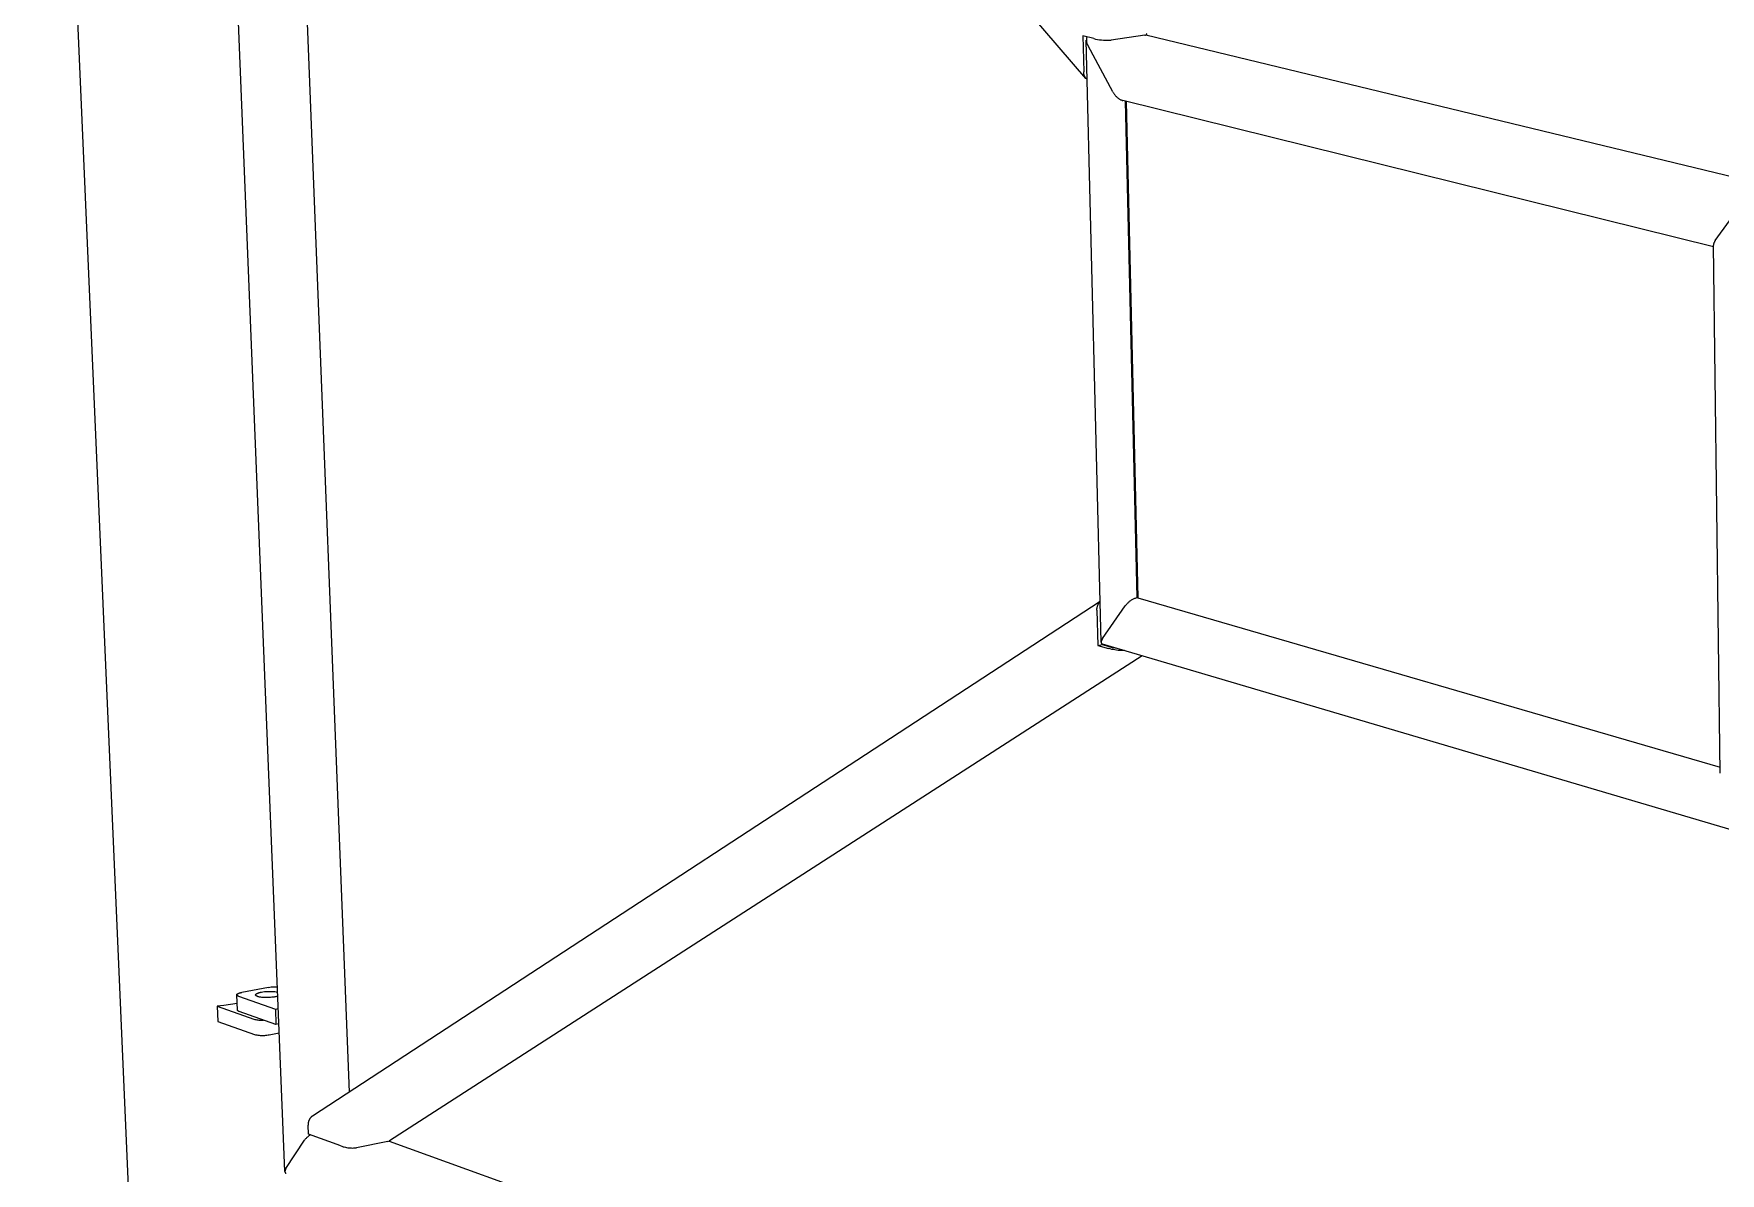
# Model space of a CAD drawing. Header units: millimetres. Extents: x -1519 to 3497, y -297 to 3208.
# Drawn here: x -801.8 to -344.5, y 445.1 to 754 of the extents above; entities that cross this region are included whole.
import ezdxf

# ---------------------------------------------------------------- set-up
doc = ezdxf.new("R2010")
doc.units = ezdxf.units.MM
doc.header["$MEASUREMENT"] = 0
doc.layers.add('Utwórz2D linie widoczne', color=7, linetype='Continuous', true_color=0x000000)

msp = doc.modelspace()

# ---------------------------------------------------------------- linework, layer by layer
at = {"layer": 'Utwórz2D linie widoczne'}
for p, q in [((-775.46, 426.12), (-801.8, 1034.19)), ((-733.7, 445.54), (-757.32, 1030.92)), ((-516.5, 741.9), (-748.88, 1011.41)), ((-737.03, 997.67), (-716.3, 467.08)), ((-517.35, 753.4), (-517.11, 743.7)), ((-514.4, 752.68), (-517.35, 753.4)), ((-512.37, 589.09), (-516.39, 752.24)), ((-516.36, 752.49), (-516.37, 752.4)), ((-516.37, 752.4), (-516.37, 752.31)), ((-516.37, 752.31), (-516.37, 752.21)), ((-516.37, 752.21), (-516.37, 752.12)), ((-516.37, 752.12), (-516.36, 752.03)), ((-516.35, 752.58), (-516.36, 752.49)), ((-516.36, 752.03), (-516.35, 751.94)), ((-516.34, 752.68), (-516.35, 752.58)), ((-516.35, 751.94), (-516.34, 751.84)), ((-516.32, 752.77), (-516.34, 752.68)), ((-516.34, 751.84), (-516.33, 751.75)), ((-516.33, 751.75), (-516.31, 751.66)), ((-516.3, 752.86), (-516.32, 752.77)), ((-516.31, 751.66), (-516.29, 751.57)), ((-516.28, 752.95), (-516.3, 752.86)), ((-516.29, 751.57), (-516.26, 751.48)), ((-516.25, 753.04), (-516.28, 752.95)), ((-516.26, 751.48), (-516.24, 751.39)), ((-516.22, 753.13), (-516.25, 753.04)), ((-516.24, 751.39), (-516.21, 751.31)), ((-516.21, 751.31), (-516.17, 751.22)), ((-516.17, 751.22), (-516.14, 751.13)), ((-516.14, 751.13), (-516.1, 751.05)), ((-516.1, 751.05), (-516.06, 750.97)), ((-516.06, 750.97), (-516.01, 750.88)), ((-516.01, 750.88), (-515.96, 750.8)), ((-515.96, 750.8), (-515.91, 750.73)), ((-509.19, 738.23), (-515.91, 750.73)), ((-514.4, 752.68), (-513.88, 752.57)), ((-513.88, 752.57), (-513.35, 752.47)), ((-513.35, 752.47), (-512.82, 752.38)), ((-512.82, 752.38), (-512.29, 752.32)), ((-512.29, 752.32), (-511.75, 752.27)), ((-511.75, 752.27), (-511.22, 752.25)), ((-511.22, 752.25), (-510.68, 752.24)), ((-510.68, 752.24), (-510.15, 752.25)), ((-510.15, 752.25), (-509.61, 752.28)), ((-500.57, 753.62), (-509.61, 752.28)), ((-500.57, 753.62), (-500.49, 753.63)), ((-500.49, 753.63), (-500.41, 753.64)), ((-500.41, 753.64), (-500.38, 753.65)), ((-500.38, 753.65), (-500.34, 753.66)), ((-500.34, 753.66), (-500.31, 753.67)), ((-500.31, 753.67), (-500.28, 753.68)), ((-500.3, 753.67), (-337.69, 714.44)), ((-500.28, 753.68), (-500.24, 753.69)), ((-500.24, 753.69), (-500.21, 753.7)), ((-500.21, 753.7), (-500.19, 753.71)), ((-500.19, 753.71), (-500.16, 753.72)), ((-500.16, 753.72), (-500.15, 753.72)), ((-500.15, 753.72), (-500.13, 753.73)), ((-500.13, 753.73), (-500.12, 753.73)), ((-500.12, 753.73), (-500.11, 753.74)), ((-500.11, 753.74), (-500.1, 753.75)), ((-500.1, 753.75), (-500.09, 753.75)), ((-500.09, 753.75), (-500.08, 753.76)), ((-500.08, 753.76), (-500.07, 753.76)), ((-500.07, 753.76), (-500.06, 753.77)), ((-500.06, 753.77), (-500.05, 753.78)), ((-500.05, 753.78), (-500.05, 753.78)), ((-500.05, 753.78), (-500.04, 753.78)), ((-500.04, 753.78), (-500.04, 753.79)), ((-500.04, 753.79), (-500.04, 753.79)), ((-500.04, 753.79), (-500.03, 753.79)), ((-500.03, 754), (-500.03, 754.01)), ((-500.02, 753.99), (-500.03, 754)), ((-500.03, 753.79), (-500.03, 753.8)), ((-500.03, 753.8), (-500.02, 753.8)), ((-500.01, 753.98), (-500.02, 753.99)), ((-500.02, 753.99), (-500.02, 753.99)), ((-500.02, 753.99), (-500.02, 753.99)), ((-500.02, 753.8), (-500.02, 753.81)), ((-500.02, 753.81), (-500.02, 753.81)), ((-500.02, 753.81), (-500.01, 753.81)), ((-500.02, 753.8), (-500.02, 753.8)), ((-500.01, 753.97), (-500.01, 753.98)), ((-500.01, 753.98), (-500.01, 753.98)), ((-500, 753.97), (-500.01, 753.97)), ((-500.01, 753.81), (-500.01, 753.82)), ((-500.01, 753.82), (-500.01, 753.82)), ((-500.01, 753.82), (-500, 753.82)), ((-500, 753.96), (-500, 753.97)), ((-500, 753.95), (-500, 753.96)), ((-500, 753.96), (-500, 753.96)), ((-500, 753.96), (-500, 753.96)), ((-499.99, 753.95), (-500, 753.95)), ((-500, 753.83), (-500, 753.84)), ((-500, 753.84), (-499.99, 753.84)), ((-500, 753.82), (-500, 753.83)), ((-500, 753.83), (-500, 753.83)), ((-500, 753.83), (-500, 753.83)), ((-499.99, 753.94), (-499.99, 753.95)), ((-499.99, 753.93), (-499.99, 753.94)), ((-499.99, 753.94), (-499.99, 753.94)), ((-499.99, 753.94), (-499.99, 753.94)), ((-499.99, 753.92), (-499.99, 753.93)), ((-499.99, 753.93), (-499.99, 753.93)), ((-499.98, 753.92), (-499.99, 753.92)), ((-499.99, 753.86), (-499.98, 753.87)), ((-499.99, 753.85), (-499.99, 753.86)), ((-499.99, 753.86), (-499.99, 753.86)), ((-499.99, 753.86), (-499.99, 753.86)), ((-499.99, 753.84), (-499.99, 753.85)), ((-499.99, 753.85), (-499.99, 753.85)), ((-499.99, 753.85), (-499.99, 753.85)), ((-499.98, 753.91), (-499.98, 753.92)), ((-499.98, 753.9), (-499.98, 753.91)), ((-499.98, 753.91), (-499.98, 753.91)), ((-499.98, 753.91), (-499.98, 753.91)), ((-499.98, 753.89), (-499.98, 753.9)), ((-499.98, 753.9), (-499.98, 753.9)), ((-499.98, 753.9), (-499.98, 753.9)), ((-499.98, 753.88), (-499.98, 753.89)), ((-499.98, 753.89), (-499.98, 753.89)), ((-499.98, 753.89), (-499.98, 753.89)), ((-499.98, 753.89), (-499.98, 753.89)), ((-499.98, 753.87), (-499.98, 753.88)), ((-499.98, 753.88), (-499.98, 753.88)), ((-499.98, 753.88), (-499.98, 753.88)), ((-499.98, 753.88), (-499.98, 753.88)), ((-499.98, 753.88), (-499.98, 753.88)), ((-499.98, 753.87), (-499.98, 753.87)), ((-499.98, 753.87), (-499.98, 753.87)), ((-517.11, 743.61), (-517.11, 743.7)), ((-517.11, 743.52), (-517.11, 743.61)), ((-517.11, 743.43), (-517.11, 743.52)), ((-517.1, 743.34), (-517.11, 743.43)), ((-517.09, 743.25), (-517.1, 743.34)), ((-517.07, 743.16), (-517.09, 743.25)), ((-517.06, 743.07), (-517.07, 743.16)), ((-517.04, 742.98), (-517.06, 743.07)), ((-517.01, 742.9), (-517.04, 742.98)), ((-516.99, 742.81), (-517.01, 742.9)), ((-516.96, 742.72), (-516.99, 742.81)), ((-516.92, 742.64), (-516.96, 742.72)), ((-516.89, 742.56), (-516.92, 742.64)), ((-516.85, 742.47), (-516.89, 742.56)), ((-516.81, 742.39), (-516.85, 742.47)), ((-516.77, 742.31), (-516.81, 742.39)), ((-516.72, 742.24), (-516.77, 742.31)), ((-516.67, 742.16), (-516.72, 742.24)), ((-516.62, 742.08), (-516.67, 742.16)), ((-516.57, 742.01), (-516.62, 742.08)), ((-516.51, 741.94), (-516.57, 742.01)), ((-516.45, 741.87), (-516.51, 741.94)), ((-516.39, 741.8), (-516.45, 741.87)), ((-516.33, 741.74), (-516.39, 741.8)), ((-516.26, 741.68), (-516.33, 741.74)), ((-516.19, 741.62), (-516.26, 741.68)), ((-516.12, 741.56), (-516.19, 741.62)), ((-509.19, 738.23), (-509.12, 738.09)), ((-509.12, 738.09), (-509.04, 737.95)), ((-509.04, 737.95), (-508.96, 737.82)), ((-508.96, 737.82), (-508.87, 737.68)), ((-508.87, 737.68), (-508.78, 737.55)), ((-508.78, 737.55), (-508.68, 737.43)), ((-508.68, 737.43), (-508.58, 737.31)), ((-508.58, 737.31), (-508.47, 737.19)), ((-508.47, 737.19), (-508.36, 737.07)), ((-508.36, 737.07), (-508.25, 736.96)), ((-508.25, 736.96), (-508.13, 736.85)), ((-508.13, 736.85), (-508.01, 736.74)), ((-508.01, 736.74), (-507.89, 736.64)), ((-507.89, 736.64), (-507.76, 736.55)), ((-507.76, 736.55), (-507.63, 736.46)), ((-507.63, 736.46), (-507.5, 736.37)), ((-507.5, 736.37), (-507.36, 736.29)), ((-507.36, 736.29), (-507.23, 736.21)), ((-507.23, 736.21), (-507.08, 736.13)), ((-507.08, 736.13), (-506.94, 736.06)), ((-506.94, 736.06), (-506.8, 736)), ((-506.8, 736), (-506.65, 735.94)), ((-506.65, 735.94), (-506.5, 735.89)), ((-346.35, 696.26), (-506.5, 735.89)), ((-502.59, 601.12), (-505.81, 735.72)), ((-505.6, 735.66), (-502.38, 601.04)), ((-345.85, 697.91), (-338.81, 707.62)), ((-346.34, 696.82), (-346.35, 696.75)), ((-346.35, 696.75), (-346.35, 696.67)), ((-344.5, 553.53), (-346.35, 696.67)), ((-346.32, 696.89), (-346.34, 696.82)), ((-346.31, 696.97), (-346.32, 696.89)), ((-346.29, 697.04), (-346.31, 696.97)), ((-346.27, 697.11), (-346.29, 697.04)), ((-346.25, 697.19), (-346.27, 697.11)), ((-346.23, 697.26), (-346.25, 697.19)), ((-346.2, 697.33), (-346.23, 697.26)), ((-346.17, 697.4), (-346.2, 697.33)), ((-346.14, 697.47), (-346.17, 697.4)), ((-346.1, 697.53), (-346.14, 697.47)), ((-346.07, 697.6), (-346.1, 697.53)), ((-346.03, 697.66), (-346.07, 697.6)), ((-345.98, 697.73), (-346.03, 697.66)), ((-345.94, 697.79), (-345.98, 697.73)), ((-345.9, 697.85), (-345.94, 697.79)), ((-345.85, 697.91), (-345.9, 697.85)), ((-726.25, 460.59), (-512.65, 600.14)), ((-513.29, 599.01), (-513.25, 599.12)), ((-513.25, 599.12), (-513.2, 599.22)), ((-513.2, 599.22), (-513.15, 599.33)), ((-513.15, 599.33), (-513.1, 599.43)), ((-513.1, 599.43), (-513.05, 599.53)), ((-513.05, 599.53), (-512.99, 599.62)), ((-512.99, 599.62), (-512.92, 599.72)), ((-512.92, 599.72), (-512.86, 599.81)), ((-512.86, 599.81), (-512.79, 599.9)), ((-512.79, 599.9), (-512.72, 599.99)), ((-512.72, 599.99), (-512.64, 600.08)), ((-505.59, 599.2), (-505.71, 599.04)), ((-505.45, 599.35), (-505.59, 599.2)), ((-505.32, 599.5), (-505.45, 599.35)), ((-505.18, 599.64), (-505.32, 599.5)), ((-505.03, 599.78), (-505.18, 599.64)), ((-504.88, 599.91), (-505.03, 599.78)), ((-504.73, 600.04), (-504.88, 599.91)), ((-504.57, 600.16), (-504.73, 600.04)), ((-504.4, 600.28), (-504.57, 600.16)), ((-504.24, 600.39), (-504.4, 600.28)), ((-504.07, 600.49), (-504.24, 600.39)), ((-503.89, 600.59), (-504.07, 600.49)), ((-503.71, 600.69), (-503.89, 600.59)), ((-503.53, 600.77), (-503.71, 600.69)), ((-503.35, 600.86), (-503.53, 600.77)), ((-503.16, 600.93), (-503.35, 600.86)), ((-502.98, 601), (-503.16, 600.93)), ((-502.79, 601.06), (-502.98, 601)), ((-502.59, 601.12), (-502.79, 601.06)), ((-502.59, 601.12), (-502.39, 601.16)), ((-502.38, 601.06), (-502.59, 601.12)), ((-502.38, 601.04), (-344.52, 555.2)), ((-513.51, 598.02), (-513.5, 598.13)), ((-513.51, 597.9), (-513.51, 598.02)), ((-513.51, 597.79), (-513.51, 597.9)), ((-513.51, 597.68), (-513.51, 597.79)), ((-513.51, 597.68), (-513.28, 588.18)), ((-513.5, 598.13), (-513.49, 598.24)), ((-513.49, 598.24), (-513.47, 598.36)), ((-513.47, 598.36), (-513.45, 598.47)), ((-513.45, 598.47), (-513.42, 598.58)), ((-513.42, 598.58), (-513.4, 598.69)), ((-513.4, 598.69), (-513.37, 598.8)), ((-513.37, 598.8), (-513.33, 598.91)), ((-513.33, 598.91), (-513.29, 599.01)), ((-511.97, 590.07), (-505.83, 598.88)), ((-505.71, 599.04), (-505.83, 598.88)), ((-512.05, 589.94), (-512.09, 589.88)), ((-512.01, 590), (-512.05, 589.94)), ((-511.97, 590.07), (-512.01, 590)), ((-501.24, 585.36), (-705.34, 453.81)), ((-513.28, 588.18), (-512, 588.41)), ((-513.28, 588.18), (-510.35, 587.32)), ((-512.36, 589.2), (-512.37, 589.17)), ((-512.37, 589.17), (-512.37, 589.15)), ((-512.37, 589.15), (-512.37, 589.12)), ((-512.37, 589.12), (-512.37, 589.09)), ((-512.37, 589.09), (-512.37, 589.07)), ((-512.37, 589.07), (-512.37, 589.04)), ((-512.37, 589.04), (-512.37, 589.01)), ((-512.37, 589.01), (-512.37, 589)), ((-512.37, 589), (-512.37, 588.99)), ((-512.37, 588.99), (-512.37, 588.98)), ((-512.37, 588.98), (-512.37, 588.96)), ((-512.37, 588.96), (-512.36, 588.95)), ((-512.35, 589.26), (-512.36, 589.23)), ((-512.36, 589.23), (-512.36, 589.2)), ((-512.36, 588.95), (-512.36, 588.94)), ((-512.36, 588.94), (-512.36, 588.93)), ((-512.36, 588.93), (-512.36, 588.92)), ((-512.36, 588.92), (-512.35, 588.91)), ((-512.34, 589.32), (-512.35, 589.29)), ((-512.35, 589.29), (-512.35, 589.26)), ((-512.35, 588.91), (-512.35, 588.89)), ((-512.35, 588.89), (-512.35, 588.88)), ((-512.35, 588.88), (-512.35, 588.87)), ((-512.35, 588.87), (-512.34, 588.86)), ((-512.33, 589.35), (-512.34, 589.32)), ((-512.34, 588.86), (-512.34, 588.85)), ((-512.34, 588.85), (-512.33, 588.84)), ((-512.32, 589.38), (-512.33, 589.35)), ((-512.33, 588.84), (-512.33, 588.83)), ((-512.33, 588.83), (-512.33, 588.82)), ((-512.33, 588.82), (-512.32, 588.81)), ((-512.31, 589.41), (-512.32, 589.38)), ((-512.32, 588.81), (-512.32, 588.8)), ((-512.32, 588.8), (-512.31, 588.79)), ((-512.3, 589.44), (-512.31, 589.41)), ((-512.31, 588.79), (-512.31, 588.78)), ((-512.31, 588.78), (-512.3, 588.77)), ((-512.29, 589.47), (-512.3, 589.44)), ((-512.3, 588.77), (-512.29, 588.76)), ((-512.28, 589.5), (-512.29, 589.47)), ((-512.29, 588.76), (-512.29, 588.75)), ((-512.29, 588.75), (-512.28, 588.74)), ((-512.25, 589.56), (-512.28, 589.5)), ((-512.28, 588.74), (-512.28, 588.73)), ((-512.28, 588.73), (-512.27, 588.72)), ((-512.27, 588.72), (-512.26, 588.71)), ((-512.26, 588.71), (-512.26, 588.71)), ((-512.26, 588.71), (-512.25, 588.7)), ((-512.23, 589.62), (-512.25, 589.56)), ((-512.25, 588.7), (-512.24, 588.69)), ((-512.24, 588.69), (-512.23, 588.68)), ((-512.2, 589.69), (-512.23, 589.62)), ((-512.23, 588.68), (-512.23, 588.67)), ((-512.23, 588.67), (-512.22, 588.67)), ((-512.22, 588.67), (-512.21, 588.66)), ((-512.21, 588.66), (-512.2, 588.65)), ((-512.16, 589.75), (-512.2, 589.69)), ((-512.2, 588.65), (-512.19, 588.64)), ((-512.19, 588.64), (-512.19, 588.64)), ((-512.19, 588.64), (-512.18, 588.63)), ((-512.18, 588.63), (-512.17, 588.62)), ((-512.17, 588.62), (-512.16, 588.62)), ((-512.13, 589.81), (-512.16, 589.75)), ((-512.16, 588.62), (-512.15, 588.61)), ((-512.15, 588.61), (-512.14, 588.61)), ((-512.14, 588.61), (-512.13, 588.6)), ((-512.09, 589.88), (-512.13, 589.81)), ((-512.13, 588.6), (-512.12, 588.59)), ((-512.12, 588.59), (-512.11, 588.59)), ((-512.11, 588.59), (-512.1, 588.58)), ((-512.1, 588.58), (-512.09, 588.58)), ((-512.09, 588.58), (-512.08, 588.57)), ((-512.08, 588.57), (-512.07, 588.57)), ((-512.07, 588.57), (-512.06, 588.56)), ((-512.06, 588.56), (-512.04, 588.56)), ((-512.04, 588.56), (-512.03, 588.55)), ((-512.03, 588.55), (-512.02, 588.55)), ((-512.02, 588.55), (-512, 588.54)), ((-512, 588.54), (-512, 588.41)), ((-512, 588.54), (-511.98, 588.53)), ((-512, 588.41), (-509.08, 587.55)), ((-335.16, 536.31), (-511.98, 588.53)), ((-509.93, 587.21), (-510.35, 587.32)), ((-509.51, 587.1), (-509.93, 587.21)), ((-509.08, 587.02), (-509.51, 587.1)), ((-508.04, 587.37), (-509.08, 587.55)), ((-508.65, 586.94), (-509.08, 587.02)), ((-508.22, 586.88), (-508.65, 586.94)), ((-507.79, 586.83), (-508.22, 586.88)), ((-507.35, 586.8), (-507.79, 586.83)), ((-506.91, 586.78), (-507.35, 586.8)), ((-506.48, 586.77), (-506.91, 586.78)), ((-506.04, 586.78), (-506.48, 586.77)), ((-746.2, 493.87), (-746.11, 493.9)), ((-746.11, 493.9), (-746.02, 493.93)), ((-746.02, 493.93), (-745.93, 493.96)), ((-745.93, 493.96), (-745.83, 493.99)), ((-745.83, 493.99), (-745.73, 494.01)), ((-745.73, 494.01), (-745.63, 494.04)), ((-745.63, 494.04), (-745.41, 494.08)), ((-738.12, 495.46), (-745.41, 494.08)), ((-741.08, 493.88), (-740.98, 493.92)), ((-740.98, 493.92), (-740.88, 493.96)), ((-740.88, 493.96), (-740.77, 493.99)), ((-740.77, 493.99), (-740.66, 494.03)), ((-740.66, 494.03), (-740.54, 494.06)), ((-740.54, 494.06), (-740.42, 494.09)), ((-740.42, 494.09), (-740.3, 494.12)), ((-740.3, 494.12), (-740.04, 494.17)), ((-740.04, 494.17), (-739.65, 494.23)), ((-739.65, 494.23), (-739.25, 494.29)), ((-739.25, 494.29), (-738.85, 494.33)), ((-738.85, 494.33), (-738.45, 494.36)), ((-738.45, 494.36), (-738.05, 494.37)), ((-738.12, 495.46), (-737.78, 495.52)), ((-738.05, 494.37), (-737.65, 494.37)), ((-737.78, 495.52), (-737.44, 495.56)), ((-737.65, 494.37), (-737.25, 494.36)), ((-737.44, 495.56), (-737.1, 495.6)), ((-737.25, 494.36), (-736.85, 494.33)), ((-737.1, 495.6), (-736.75, 495.62)), ((-736.85, 494.33), (-736.45, 494.29)), ((-736.75, 495.62), (-736.41, 495.63)), ((-736.45, 494.29), (-736.06, 494.24)), ((-736.41, 495.63), (-736.06, 495.63)), ((-736.06, 495.63), (-735.72, 495.62)), ((-736.06, 494.24), (-735.66, 494.17)), ((-750.26, 490.54), (-752.07, 490.36)), ((-752.07, 490.36), (-751.9, 486.23)), ((-752.07, 490.36), (-742.1, 486.82)), ((-748.46, 490.77), (-750.26, 490.54)), ((-746.66, 491.05), (-748.46, 490.77)), ((-746.76, 493.45), (-746.76, 493.46)), ((-746.76, 493.46), (-746.75, 493.46)), ((-746.76, 493.44), (-746.76, 493.45)), ((-746.76, 493.45), (-746.76, 493.45)), ((-746.76, 493.43), (-746.76, 493.44)), ((-746.76, 493.44), (-746.76, 493.44)), ((-746.76, 493.44), (-746.76, 493.44)), ((-746.76, 493.42), (-746.76, 493.43)), ((-746.76, 493.43), (-746.76, 493.43)), ((-746.75, 493.41), (-746.76, 493.42)), ((-746.76, 493.42), (-746.76, 493.42)), ((-746.59, 489.29), (-746.76, 493.41)), ((-746.75, 493.49), (-746.75, 493.5)), ((-746.75, 493.5), (-746.74, 493.5)), ((-746.75, 493.48), (-746.75, 493.49)), ((-746.75, 493.49), (-746.75, 493.49)), ((-746.75, 493.47), (-746.75, 493.48)), ((-746.75, 493.48), (-746.75, 493.48)), ((-746.75, 493.48), (-746.75, 493.48)), ((-746.75, 493.46), (-746.75, 493.47)), ((-746.75, 493.47), (-746.75, 493.47)), ((-746.75, 493.4), (-746.75, 493.41)), ((-746.75, 493.41), (-746.75, 493.41)), ((-746.75, 493.39), (-746.75, 493.4)), ((-746.75, 493.4), (-746.75, 493.4)), ((-746.75, 493.38), (-746.75, 493.39)), ((-746.75, 493.39), (-746.75, 493.39)), ((-746.75, 493.39), (-746.75, 493.39)), ((-746.74, 493.37), (-746.75, 493.38)), ((-746.75, 493.38), (-746.75, 493.38)), ((-746.74, 493.52), (-746.73, 493.53)), ((-746.74, 493.51), (-746.74, 493.52)), ((-746.74, 493.52), (-746.74, 493.52)), ((-746.74, 493.5), (-746.74, 493.51)), ((-746.74, 493.51), (-746.74, 493.51)), ((-746.74, 493.36), (-746.74, 493.37)), ((-746.74, 493.37), (-746.74, 493.37)), ((-746.73, 493.35), (-746.74, 493.36)), ((-746.74, 493.36), (-746.74, 493.36)), ((-746.74, 493.36), (-746.74, 493.36)), ((-746.73, 493.53), (-746.73, 493.54)), ((-746.73, 493.54), (-746.73, 493.54)), ((-746.73, 493.54), (-746.72, 493.54)), ((-746.73, 493.53), (-746.73, 493.53)), ((-746.73, 493.34), (-746.73, 493.35)), ((-746.73, 493.35), (-746.73, 493.35)), ((-746.72, 493.33), (-746.73, 493.34)), ((-746.73, 493.34), (-746.73, 493.34)), ((-746.72, 493.55), (-746.71, 493.56)), ((-746.72, 493.54), (-746.72, 493.55)), ((-746.72, 493.55), (-746.72, 493.55)), ((-746.72, 493.32), (-746.72, 493.33)), ((-746.72, 493.33), (-746.72, 493.33)), ((-746.72, 493.33), (-746.72, 493.33)), ((-746.71, 493.32), (-746.72, 493.32)), ((-746.71, 493.57), (-746.7, 493.58)), ((-746.71, 493.56), (-746.71, 493.57)), ((-746.71, 493.31), (-746.71, 493.32)), ((-746.7, 493.3), (-746.71, 493.31)), ((-746.71, 493.31), (-746.71, 493.31)), ((-746.7, 493.58), (-746.69, 493.59)), ((-746.69, 493.29), (-746.7, 493.3)), ((-746.69, 493.59), (-746.69, 493.6)), ((-746.69, 493.6), (-746.68, 493.6)), ((-746.69, 493.28), (-746.69, 493.29)), ((-746.68, 493.28), (-746.69, 493.28)), ((-746.68, 493.6), (-746.67, 493.61)), ((-746.67, 493.27), (-746.68, 493.28)), ((-746.67, 493.61), (-746.66, 493.62)), ((-746.66, 493.26), (-746.67, 493.27)), ((-746.66, 493.62), (-746.65, 493.63)), ((-746.65, 493.25), (-746.66, 493.26)), ((-746.65, 493.63), (-746.64, 493.64)), ((-746.64, 493.24), (-746.65, 493.25)), ((-746.64, 493.64), (-746.63, 493.65)), ((-746.63, 493.24), (-746.64, 493.24)), ((-746.63, 493.65), (-746.62, 493.66)), ((-746.62, 493.23), (-746.63, 493.24)), ((-746.62, 493.66), (-746.6, 493.67)), ((-746.61, 493.22), (-746.62, 493.23)), ((-746.6, 493.21), (-746.61, 493.22)), ((-746.6, 493.67), (-746.59, 493.68)), ((-746.59, 493.21), (-746.6, 493.21)), ((-746.59, 493.68), (-746.58, 493.69)), ((-746.58, 493.2), (-746.59, 493.21)), ((-746.58, 493.69), (-746.55, 493.7)), ((-746.55, 493.18), (-746.58, 493.2)), ((-746.55, 493.7), (-746.52, 493.72)), ((-746.53, 493.17), (-746.55, 493.18)), ((-746.5, 493.15), (-746.53, 493.17)), ((-746.52, 493.72), (-746.5, 493.74)), ((-746.5, 493.74), (-746.46, 493.76)), ((-746.47, 493.14), (-746.5, 493.15)), ((-746.44, 493.13), (-746.47, 493.14)), ((-746.46, 493.76), (-746.43, 493.77)), ((-746.41, 493.11), (-746.44, 493.13)), ((-746.43, 493.77), (-746.4, 493.79)), ((-746.38, 493.1), (-746.41, 493.11)), ((-746.4, 493.79), (-746.36, 493.81)), ((-746.35, 493.09), (-746.38, 493.1)), ((-746.36, 493.81), (-746.32, 493.82)), ((-746.31, 493.08), (-746.35, 493.09)), ((-746.32, 493.82), (-746.28, 493.84)), ((-746.31, 493.08), (-736.29, 489.54)), ((-746.28, 493.84), (-746.2, 493.87)), ((-741.64, 493.42), (-741.63, 493.43)), ((-741.64, 493.41), (-741.64, 493.42)), ((-741.64, 493.42), (-741.64, 493.42)), ((-741.64, 493.4), (-741.64, 493.41)), ((-741.64, 493.41), (-741.64, 493.41)), ((-741.64, 493.39), (-741.64, 493.4)), ((-741.64, 493.4), (-741.64, 493.4)), ((-741.63, 493.38), (-741.64, 493.39)), ((-741.64, 493.39), (-741.64, 493.39)), ((-741.63, 493.47), (-741.62, 493.48)), ((-741.63, 493.46), (-741.63, 493.47)), ((-741.63, 493.47), (-741.63, 493.47)), ((-741.63, 493.45), (-741.63, 493.46)), ((-741.63, 493.46), (-741.63, 493.46)), ((-741.63, 493.44), (-741.63, 493.45)), ((-741.63, 493.43), (-741.63, 493.44)), ((-741.63, 493.44), (-741.63, 493.44)), ((-741.63, 493.43), (-741.63, 493.43)), ((-741.63, 493.37), (-741.63, 493.38)), ((-741.63, 493.38), (-741.63, 493.38)), ((-741.63, 493.36), (-741.63, 493.37)), ((-741.63, 493.35), (-741.63, 493.36)), ((-741.63, 493.36), (-741.63, 493.36)), ((-741.63, 493.34), (-741.63, 493.35)), ((-741.63, 493.35), (-741.63, 493.35)), ((-741.62, 493.33), (-741.63, 493.34)), ((-741.63, 493.34), (-741.63, 493.34)), ((-741.62, 493.49), (-741.61, 493.5)), ((-741.62, 493.48), (-741.62, 493.49)), ((-741.62, 493.49), (-741.62, 493.49)), ((-741.62, 493.48), (-741.62, 493.48)), ((-741.62, 493.32), (-741.62, 493.33)), ((-741.62, 493.33), (-741.62, 493.33)), ((-741.61, 493.31), (-741.62, 493.32)), ((-741.62, 493.32), (-741.62, 493.32)), ((-741.61, 493.51), (-741.61, 493.52)), ((-741.61, 493.52), (-741.6, 493.52)), ((-741.61, 493.5), (-741.61, 493.51)), ((-741.61, 493.5), (-741.61, 493.5)), ((-741.61, 493.3), (-741.61, 493.31)), ((-741.61, 493.31), (-741.61, 493.31)), ((-741.6, 493.29), (-741.61, 493.3)), ((-741.61, 493.3), (-741.61, 493.3)), ((-741.6, 493.53), (-741.59, 493.54)), ((-741.6, 493.52), (-741.6, 493.53)), ((-741.6, 493.53), (-741.6, 493.53)), ((-741.6, 493.28), (-741.6, 493.29)), ((-741.6, 493.29), (-741.6, 493.29)), ((-741.59, 493.28), (-741.6, 493.28)), ((-741.59, 493.55), (-741.58, 493.56)), ((-741.59, 493.54), (-741.59, 493.55)), ((-741.59, 493.54), (-741.59, 493.54)), ((-741.59, 493.27), (-741.59, 493.28)), ((-741.58, 493.26), (-741.59, 493.27)), ((-741.59, 493.27), (-741.59, 493.27)), ((-741.58, 493.56), (-741.57, 493.57)), ((-741.58, 493.25), (-741.58, 493.26)), ((-741.57, 493.24), (-741.58, 493.25)), ((-741.57, 493.57), (-741.56, 493.58)), ((-741.56, 493.23), (-741.57, 493.24)), ((-741.56, 493.58), (-741.55, 493.59)), ((-741.55, 493.22), (-741.56, 493.23)), ((-741.55, 493.59), (-741.54, 493.6)), ((-741.54, 493.21), (-741.55, 493.22)), ((-741.54, 493.6), (-741.53, 493.61)), ((-741.53, 493.2), (-741.54, 493.21)), ((-741.53, 493.61), (-741.52, 493.62)), ((-741.52, 493.19), (-741.53, 493.2)), ((-741.52, 493.62), (-741.51, 493.64)), ((-741.51, 493.18), (-741.52, 493.19)), ((-741.51, 493.64), (-741.5, 493.65)), ((-741.5, 493.17), (-741.51, 493.18)), ((-741.5, 493.65), (-741.48, 493.66)), ((-741.49, 493.17), (-741.5, 493.17)), ((-741.47, 493.16), (-741.49, 493.17)), ((-741.48, 493.66), (-741.47, 493.67)), ((-741.47, 493.67), (-741.46, 493.68)), ((-741.46, 493.15), (-741.47, 493.16)), ((-741.46, 493.68), (-741.44, 493.69)), ((-741.45, 493.14), (-741.46, 493.15)), ((-741.43, 493.13), (-741.45, 493.14)), ((-741.44, 493.69), (-741.43, 493.7)), ((-741.43, 493.7), (-741.4, 493.72)), ((-741.42, 493.12), (-741.43, 493.13)), ((-741.39, 493.1), (-741.42, 493.12)), ((-741.4, 493.72), (-741.36, 493.74)), ((-741.36, 493.09), (-741.39, 493.1)), ((-741.36, 493.74), (-741.33, 493.76)), ((-741.33, 493.07), (-741.36, 493.09)), ((-741.33, 493.76), (-741.29, 493.78)), ((-741.29, 493.05), (-741.33, 493.07)), ((-741.29, 493.78), (-741.25, 493.8)), ((-741.26, 493.04), (-741.29, 493.05)), ((-741.22, 493.02), (-741.26, 493.04)), ((-741.25, 493.8), (-741.21, 493.82)), ((-741.19, 493.01), (-741.22, 493.02)), ((-741.21, 493.82), (-741.17, 493.84)), ((-741.15, 492.99), (-741.19, 493.01)), ((-741.17, 493.84), (-741.12, 493.86)), ((-741.11, 492.98), (-741.15, 492.99)), ((-741.12, 493.86), (-741.08, 493.88)), ((-741.02, 492.95), (-741.11, 492.98)), ((-740.93, 492.92), (-741.02, 492.95)), ((-740.83, 492.89), (-740.93, 492.92)), ((-740.73, 492.87), (-740.83, 492.89)), ((-740.61, 492.84), (-740.73, 492.87)), ((-740.49, 492.82), (-740.61, 492.84)), ((-740.37, 492.8), (-740.49, 492.82)), ((-740.23, 492.78), (-740.37, 492.8)), ((-739.94, 492.74), (-740.23, 492.78)), ((-739.64, 492.71), (-739.94, 492.74)), ((-739.31, 492.69), (-739.64, 492.71)), ((-738.97, 492.68), (-739.31, 492.69)), ((-738.62, 492.68), (-738.97, 492.68)), ((-738.27, 492.69), (-738.62, 492.68)), ((-737.92, 492.7), (-738.27, 492.69)), ((-737.58, 492.73), (-737.92, 492.7)), ((-737.25, 492.76), (-737.58, 492.73)), ((-736.94, 492.79), (-737.25, 492.76)), ((-736.65, 492.84), (-736.94, 492.79)), ((-736.39, 492.88), (-736.65, 492.84)), ((-736.19, 492.92), (-736.39, 492.88)), ((-736.29, 489.54), (-735.48, 489.7)), ((-736.29, 489.54), (-736.12, 485.39)), ((-736, 492.97), (-736.19, 492.92)), ((-735.81, 493.02), (-736, 492.97)), ((-735.62, 493.07), (-735.81, 493.02)), ((-751.9, 486.23), (-741.93, 482.68)), ((-746.58, 489.27), (-746.59, 489.29)), ((-746.57, 489.26), (-746.58, 489.27)), ((-746.56, 489.24), (-746.57, 489.26)), ((-746.55, 489.22), (-746.56, 489.24)), ((-746.54, 489.21), (-746.55, 489.22)), ((-746.53, 489.19), (-746.54, 489.21)), ((-746.52, 489.17), (-746.53, 489.19)), ((-746.51, 489.16), (-746.52, 489.17)), ((-746.5, 489.14), (-746.51, 489.16)), ((-746.49, 489.13), (-746.5, 489.14)), ((-746.48, 489.11), (-746.49, 489.13)), ((-746.46, 489.1), (-746.48, 489.11)), ((-746.45, 489.09), (-746.46, 489.1)), ((-746.44, 489.07), (-746.45, 489.09)), ((-746.42, 489.06), (-746.44, 489.07)), ((-746.41, 489.05), (-746.42, 489.06)), ((-746.39, 489.04), (-746.41, 489.05)), ((-746.37, 489.03), (-746.39, 489.04)), ((-746.36, 489.01), (-746.37, 489.03)), ((-746.34, 489), (-746.36, 489.01)), ((-746.32, 489), (-746.34, 489)), ((-746.31, 488.99), (-746.32, 489)), ((-746.29, 488.98), (-746.31, 488.99)), ((-746.27, 488.97), (-746.29, 488.98)), ((-746.25, 488.96), (-746.27, 488.97)), ((-746.24, 488.96), (-746.25, 488.96)), ((-746.22, 488.95), (-746.24, 488.96)), ((-746.2, 488.95), (-746.22, 488.95)), ((-746.18, 488.94), (-746.2, 488.95)), ((-746.16, 488.94), (-746.18, 488.94)), ((-746.14, 488.94), (-746.16, 488.94)), ((-736.12, 485.39), (-746.14, 488.94)), ((-742.1, 486.82), (-741.84, 486.76)), ((-741.84, 486.76), (-741.59, 486.7)), ((-741.59, 486.7), (-741.33, 486.66)), ((-741.33, 486.66), (-741.07, 486.62)), ((-741.07, 486.62), (-740.81, 486.59)), ((-740.81, 486.59), (-740.55, 486.57)), ((-740.55, 486.57), (-740.29, 486.56)), ((-740.29, 486.56), (-740.03, 486.56)), ((-740.03, 486.56), (-739.76, 486.57)), ((-739.76, 486.57), (-739.5, 486.59)), ((-735.31, 485.54), (-736.12, 485.39)), ((-741.93, 482.68), (-741.63, 482.61)), ((-741.63, 482.61), (-741.32, 482.56)), ((-741.32, 482.56), (-741.02, 482.51)), ((-741.02, 482.51), (-740.71, 482.47)), ((-740.71, 482.47), (-740.41, 482.45)), ((-740.41, 482.45), (-740.1, 482.43)), ((-740.1, 482.43), (-739.79, 482.42)), ((-739.79, 482.42), (-739.48, 482.43)), ((-739.48, 482.43), (-739.17, 482.44)), ((-739.17, 482.44), (-738.87, 482.47)), ((-738.87, 482.47), (-738.56, 482.5)), ((-738.56, 482.5), (-738.25, 482.55)), ((-738.25, 482.55), (-737.95, 482.6)), ((-737.95, 482.6), (-735.22, 483.13)), ((-727.39, 458.49), (-727.4, 458.4)), ((-727.4, 458.4), (-727.4, 458.3)), ((-727.4, 458.3), (-727.4, 458.2)), ((-727.4, 458.2), (-727.39, 458.1)), ((-727.38, 458.59), (-727.39, 458.49)), ((-727.29, 455.64), (-727.39, 458.1)), ((-727.37, 458.69), (-727.38, 458.59)), ((-727.35, 458.79), (-727.37, 458.69)), ((-727.33, 458.88), (-727.35, 458.79)), ((-727.31, 458.98), (-727.33, 458.88)), ((-727.29, 459.07), (-727.31, 458.98)), ((-727.26, 459.17), (-727.29, 459.07)), ((-727.23, 459.26), (-727.26, 459.17)), ((-727.19, 459.35), (-727.23, 459.26)), ((-727.15, 459.44), (-727.19, 459.35)), ((-727.11, 459.53), (-727.15, 459.44)), ((-727.07, 459.62), (-727.11, 459.53)), ((-727.02, 459.71), (-727.07, 459.62)), ((-726.97, 459.79), (-727.02, 459.71)), ((-726.92, 459.88), (-726.97, 459.79)), ((-726.86, 459.96), (-726.92, 459.88)), ((-726.8, 460.04), (-726.86, 459.96)), ((-726.74, 460.11), (-726.8, 460.04)), ((-726.68, 460.19), (-726.74, 460.11)), ((-726.61, 460.26), (-726.68, 460.19)), ((-726.54, 460.33), (-726.61, 460.26)), ((-726.47, 460.4), (-726.54, 460.33)), ((-726.4, 460.47), (-726.47, 460.4)), ((-726.32, 460.53), (-726.4, 460.47)), ((-726.25, 460.59), (-726.32, 460.53)), ((-733.41, 446.32), (-728.38, 453.99)), ((-728.28, 454.12), (-728.38, 453.99)), ((-728.17, 454.26), (-728.28, 454.12)), ((-728.07, 454.38), (-728.17, 454.26)), ((-727.95, 454.51), (-728.07, 454.38)), ((-727.84, 454.63), (-727.95, 454.51)), ((-727.72, 454.75), (-727.84, 454.63)), ((-727.59, 454.86), (-727.72, 454.75)), ((-727.47, 454.97), (-727.59, 454.86)), ((-727.34, 455.08), (-727.47, 454.97)), ((-727.2, 455.18), (-727.34, 455.08)), ((-718.57, 452.47), (-727.29, 455.64)), ((-727.06, 455.27), (-727.2, 455.18)), ((-726.92, 455.36), (-727.06, 455.27)), ((-726.78, 455.45), (-726.92, 455.36)), ((-705.79, 453.65), (-714.32, 451.95)), ((-705.79, 453.65), (-705.34, 453.81)), ((-705.43, 453.76), (-70.12, 224.21)), ((-718.57, 452.47), (-718.25, 452.36)), ((-718.25, 452.36), (-717.94, 452.26)), ((-717.94, 452.26), (-717.62, 452.18)), ((-717.62, 452.18), (-717.29, 452.11)), ((-717.29, 452.11), (-716.97, 452.04)), ((-716.97, 452.04), (-716.64, 451.99)), ((-716.64, 451.99), (-716.31, 451.95)), ((-716.31, 451.95), (-715.98, 451.92)), ((-715.98, 451.92), (-715.65, 451.91)), ((-715.65, 451.91), (-715.32, 451.9)), ((-715.32, 451.9), (-714.98, 451.91)), ((-714.98, 451.91), (-714.65, 451.92)), ((-714.65, 451.92), (-714.32, 451.95)), ((-733.69, 445.62), (-733.7, 445.6)), ((-733.7, 445.6), (-733.7, 445.58)), ((-733.7, 445.58), (-733.7, 445.56)), ((-733.7, 445.56), (-733.7, 445.54)), ((-733.7, 445.54), (-733.7, 445.51)), ((-733.7, 445.51), (-733.7, 445.49)), ((-733.7, 445.49), (-733.7, 445.47)), ((-733.7, 445.47), (-733.69, 445.45)), ((-733.68, 445.69), (-733.69, 445.67)), ((-733.69, 445.67), (-733.69, 445.65)), ((-733.69, 445.65), (-733.69, 445.62)), ((-733.69, 445.45), (-733.69, 445.44)), ((-733.69, 445.44), (-733.69, 445.43)), ((-733.69, 445.43), (-733.69, 445.42)), ((-733.69, 445.42), (-733.69, 445.41)), ((-733.69, 445.41), (-733.68, 445.4)), ((-733.67, 445.74), (-733.68, 445.72)), ((-733.68, 445.72), (-733.68, 445.69)), ((-733.68, 445.4), (-733.68, 445.39)), ((-733.68, 445.39), (-733.68, 445.38)), ((-733.68, 445.38), (-733.68, 445.37)), ((-733.68, 445.37), (-733.67, 445.36)), ((-733.66, 445.79), (-733.67, 445.77)), ((-733.67, 445.77), (-733.67, 445.74)), ((-733.67, 445.36), (-733.67, 445.35)), ((-733.67, 445.35), (-733.67, 445.35)), ((-733.67, 445.35), (-733.67, 445.34)), ((-733.67, 445.34), (-733.66, 445.33)), ((-733.65, 445.81), (-733.66, 445.79)), ((-733.66, 445.33), (-733.66, 445.32)), ((-733.66, 445.32), (-733.65, 445.31)), ((-733.64, 445.84), (-733.65, 445.81)), ((-733.65, 445.31), (-733.65, 445.3)), ((-733.65, 445.3), (-733.65, 445.29)), ((-733.65, 445.29), (-733.64, 445.28)), ((-733.63, 445.89), (-733.64, 445.86)), ((-733.64, 445.86), (-733.64, 445.84)), ((-733.64, 445.28), (-733.64, 445.28)), ((-733.64, 445.28), (-733.63, 445.27)), ((-733.62, 445.91), (-733.63, 445.89)), ((-733.63, 445.27), (-733.63, 445.26)), ((-733.63, 445.26), (-733.62, 445.25)), ((-733.6, 445.96), (-733.62, 445.91)), ((-733.62, 445.25), (-733.62, 445.24)), ((-733.62, 445.24), (-733.61, 445.24)), ((-733.61, 445.24), (-733.61, 445.23)), ((-733.61, 445.23), (-733.6, 445.22)), ((-733.58, 446.01), (-733.6, 445.96)), ((-733.6, 445.22), (-733.6, 445.21)), ((-733.6, 445.21), (-733.59, 445.21)), ((-733.59, 445.21), (-733.59, 445.2)), ((-733.59, 445.2), (-733.58, 445.19)), ((-733.55, 446.06), (-733.58, 446.01)), ((-733.58, 445.19), (-733.57, 445.19)), ((-733.57, 445.19), (-733.57, 445.18)), ((-733.57, 445.18), (-733.56, 445.17)), ((-733.56, 445.17), (-733.55, 445.17)), ((-733.53, 446.11), (-733.55, 446.06)), ((-733.55, 445.17), (-733.55, 445.16)), ((-733.55, 445.16), (-733.54, 445.15)), ((-733.54, 445.15), (-733.53, 445.15)), ((-733.5, 446.16), (-733.53, 446.11)), ((-733.53, 445.15), (-733.52, 445.14)), ((-733.52, 445.14), (-733.52, 445.13)), ((-733.52, 445.13), (-733.51, 445.13)), ((-733.51, 445.13), (-733.5, 445.12)), ((-733.47, 446.22), (-733.5, 446.16)), ((-733.5, 445.12), (-733.49, 445.12)), ((-733.49, 445.12), (-733.48, 445.11)), ((-733.48, 445.11), (-733.48, 445.11)), ((-733.48, 445.11), (-733.47, 445.1)), ((-733.44, 446.27), (-733.47, 446.22)), ((-733.47, 445.1), (-733.46, 445.1)), ((-733.46, 445.1), (-733.45, 445.09)), ((-733.45, 445.09), (-733.44, 445.09)), ((-733.41, 446.32), (-733.44, 446.27)), ((-733.44, 445.09), (-733.42, 445.08)), ((-733.42, 445.08), (-733.41, 445.07)), ((-733.41, 445.07), (-733.39, 445.06)), ((-733.39, 445.06), (-733.37, 445.05))]:
    msp.add_line(p, q, dxfattribs=at)

doc.saveas('drawing.dxf')
